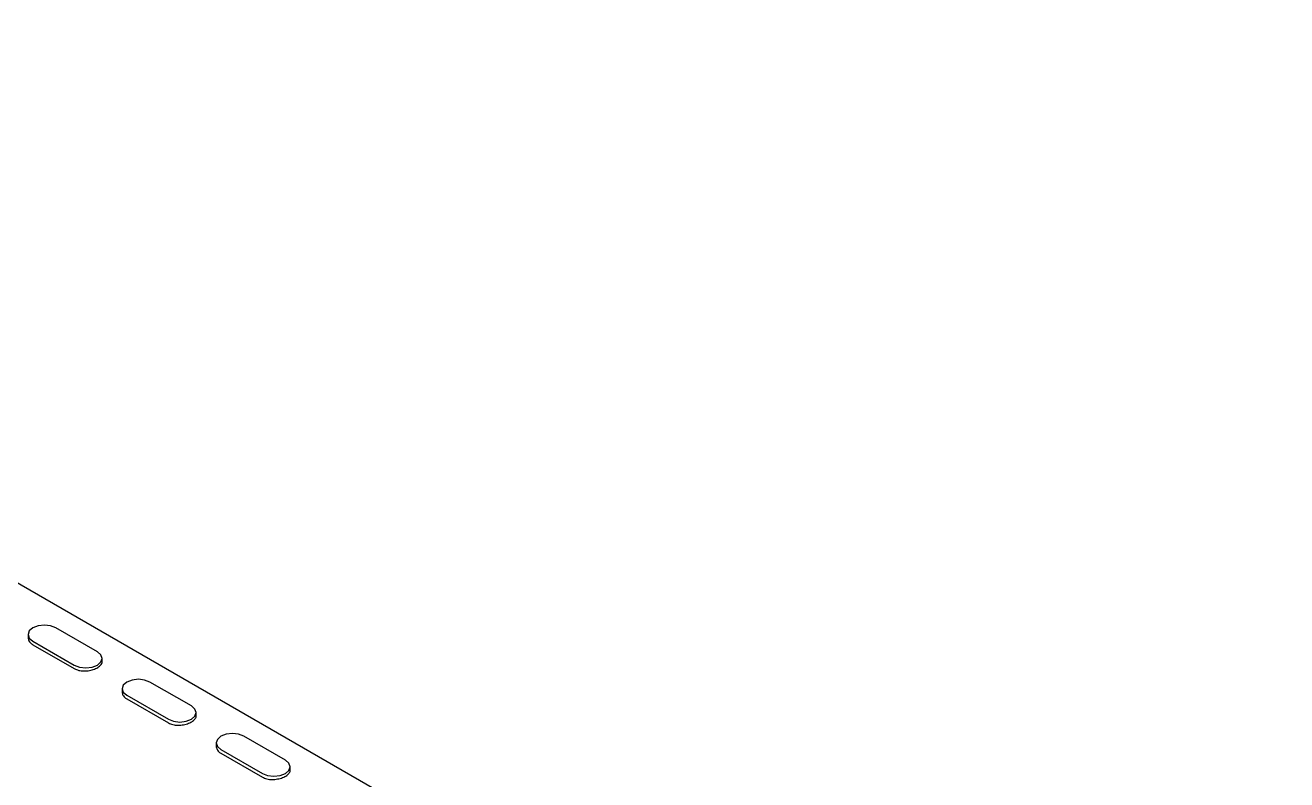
# Model space of a CAD drawing. Extents: x 0 to 3255, y 0 to 2385.
# Drawn here: x 1623.2 to 1816.7, y 1742.6 to 1858.4 of the extents above; entities that cross this region are included whole.
import ezdxf

# ---------------------------------------------------------------- set-up
doc = ezdxf.new("R2010")
doc.units = 0
doc.header["$LTSCALE"] = 10
doc.header["$MEASUREMENT"] = 0
doc.layers.get('0').update_dxf_attribs({"linetype": 'CONTINUOUS'})

msp = doc.modelspace()

# ---------------------------------------------------------------- linework, layer by layer
at = {"color": 7, "linetype": 'Continuous', "lineweight": 25}
for p, q in [((1816.67, 1660.44), (1473.73, 1858.41)), ((1623.63, 1764.93), (1623.63, 1764.44)), ((1634.26, 1762.27), (1627.89, 1765.95)), ((1624.36, 1763.91), (1630.72, 1760.23)), ((1624.36, 1763.35), (1630.72, 1759.68)), ((1634.99, 1760.77), (1634.99, 1761.25)), ((1648.68, 1753.95), (1642.32, 1757.62)), ((1638.05, 1756.6), (1638.05, 1756.12)), ((1638.78, 1755.58), (1645.15, 1751.9)), ((1638.78, 1755.02), (1645.15, 1751.35)), ((1649.42, 1752.44), (1649.42, 1752.93)), ((1663.11, 1745.62), (1656.74, 1749.29)), ((1652.48, 1748.27), (1652.48, 1747.79)), ((1653.21, 1747.25), (1659.57, 1743.58)), ((1653.21, 1746.7), (1659.57, 1743.02)), ((1663.84, 1744.12), (1663.84, 1744.6))]:
    msp.add_line(p, q, dxfattribs=at)
at = {"color": 7, "linetype": 'Continuous', "lineweight": 25, "flags": 128}
for points in [[(1627.89, 1765.95), (1627.08, 1766.26), (1626.13, 1766.37), (1625.17, 1766.26), (1624.36, 1765.95), (1623.82, 1765.48), (1623.63, 1764.93), (1623.82, 1764.37), (1624.36, 1763.91)], [(1630.72, 1760.23), (1631.53, 1759.92), (1632.49, 1759.81), (1633.45, 1759.92), (1634.26, 1760.23), (1634.8, 1760.7), (1634.99, 1761.25), (1634.8, 1761.81), (1634.26, 1762.27)], [(1642.32, 1757.62), (1641.51, 1757.93), (1640.55, 1758.04), (1639.6, 1757.93), (1638.78, 1757.62), (1638.24, 1757.15), (1638.05, 1756.6), (1638.24, 1756.05), (1638.78, 1755.58)], [(1645.15, 1751.9), (1645.96, 1751.59), (1646.92, 1751.48), (1647.87, 1751.59), (1648.68, 1751.9), (1649.23, 1752.37), (1649.42, 1752.93), (1649.23, 1753.48), (1648.68, 1753.95)], [(1656.74, 1749.29), (1655.93, 1749.61), (1654.98, 1749.72), (1654.02, 1749.61), (1653.21, 1749.29), (1652.67, 1748.82), (1652.48, 1748.27), (1652.67, 1747.72), (1653.21, 1747.25)], [(1659.57, 1743.58), (1660.38, 1743.26), (1661.34, 1743.15), (1662.3, 1743.26), (1663.11, 1743.58), (1663.65, 1744.05), (1663.84, 1744.6), (1663.65, 1745.15), (1663.11, 1745.62)]]:
    msp.add_lwpolyline(points, dxfattribs=at)
at = {"color": 7, "linetype": 'Continuous', "lineweight": 25}
for points, knots in [([(1623.63, 1764.45), (1623.66, 1764.27), (1623.71, 1763.92), (1624.04, 1763.55), (1624.29, 1763.39), (1624.36, 1763.35)], [0, 0, 0, 0, 0.422767, 0.853017, 1, 1, 1, 1]), ([(1630.72, 1759.68), (1630.94, 1759.58), (1631.37, 1759.38), (1632.2, 1759.29), (1633.05, 1759.37), (1633.84, 1759.6), (1634.49, 1759.93), (1634.87, 1760.33), (1635.04, 1760.62), (1634.99, 1760.77), (1634.99, 1760.77)], [0, 0, 0, 0, 0.142186, 0.284336, 0.427401, 0.571077, 0.713766, 0.855425, 0.997584, 1, 1, 1, 1]), ([(1638.05, 1756.12), (1638.08, 1755.94), (1638.13, 1755.59), (1638.46, 1755.23), (1638.72, 1755.06), (1638.78, 1755.02)], [0, 0, 0, 0, 0.422767, 0.853017, 1, 1, 1, 1]), ([(1645.15, 1751.35), (1645.37, 1751.25), (1645.8, 1751.05), (1646.63, 1750.97), (1647.48, 1751.04), (1648.27, 1751.27), (1648.91, 1751.6), (1649.3, 1752), (1649.46, 1752.3), (1649.41, 1752.44), (1649.41, 1752.44)], [0, 0, 0, 0, 0.142186, 0.284336, 0.427401, 0.571077, 0.713766, 0.855425, 0.997584, 1, 1, 1, 1]), ([(1652.48, 1747.79), (1652.51, 1747.61), (1652.56, 1747.26), (1652.89, 1746.9), (1653.14, 1746.74), (1653.21, 1746.7)], [0, 0, 0, 0, 0.422767, 0.853017, 1, 1, 1, 1]), ([(1659.57, 1743.02), (1659.79, 1742.92), (1660.22, 1742.72), (1661.05, 1742.64), (1661.9, 1742.72), (1662.69, 1742.94), (1663.34, 1743.27), (1663.72, 1743.68), (1663.89, 1743.97), (1663.84, 1744.11), (1663.84, 1744.12)], [0, 0, 0, 0, 0.142186, 0.284336, 0.427401, 0.571077, 0.713766, 0.855425, 0.997584, 1, 1, 1, 1])]:
    msp.add_open_spline(points, degree=3, knots=knots, dxfattribs=at)

doc.saveas('drawing.dxf')
